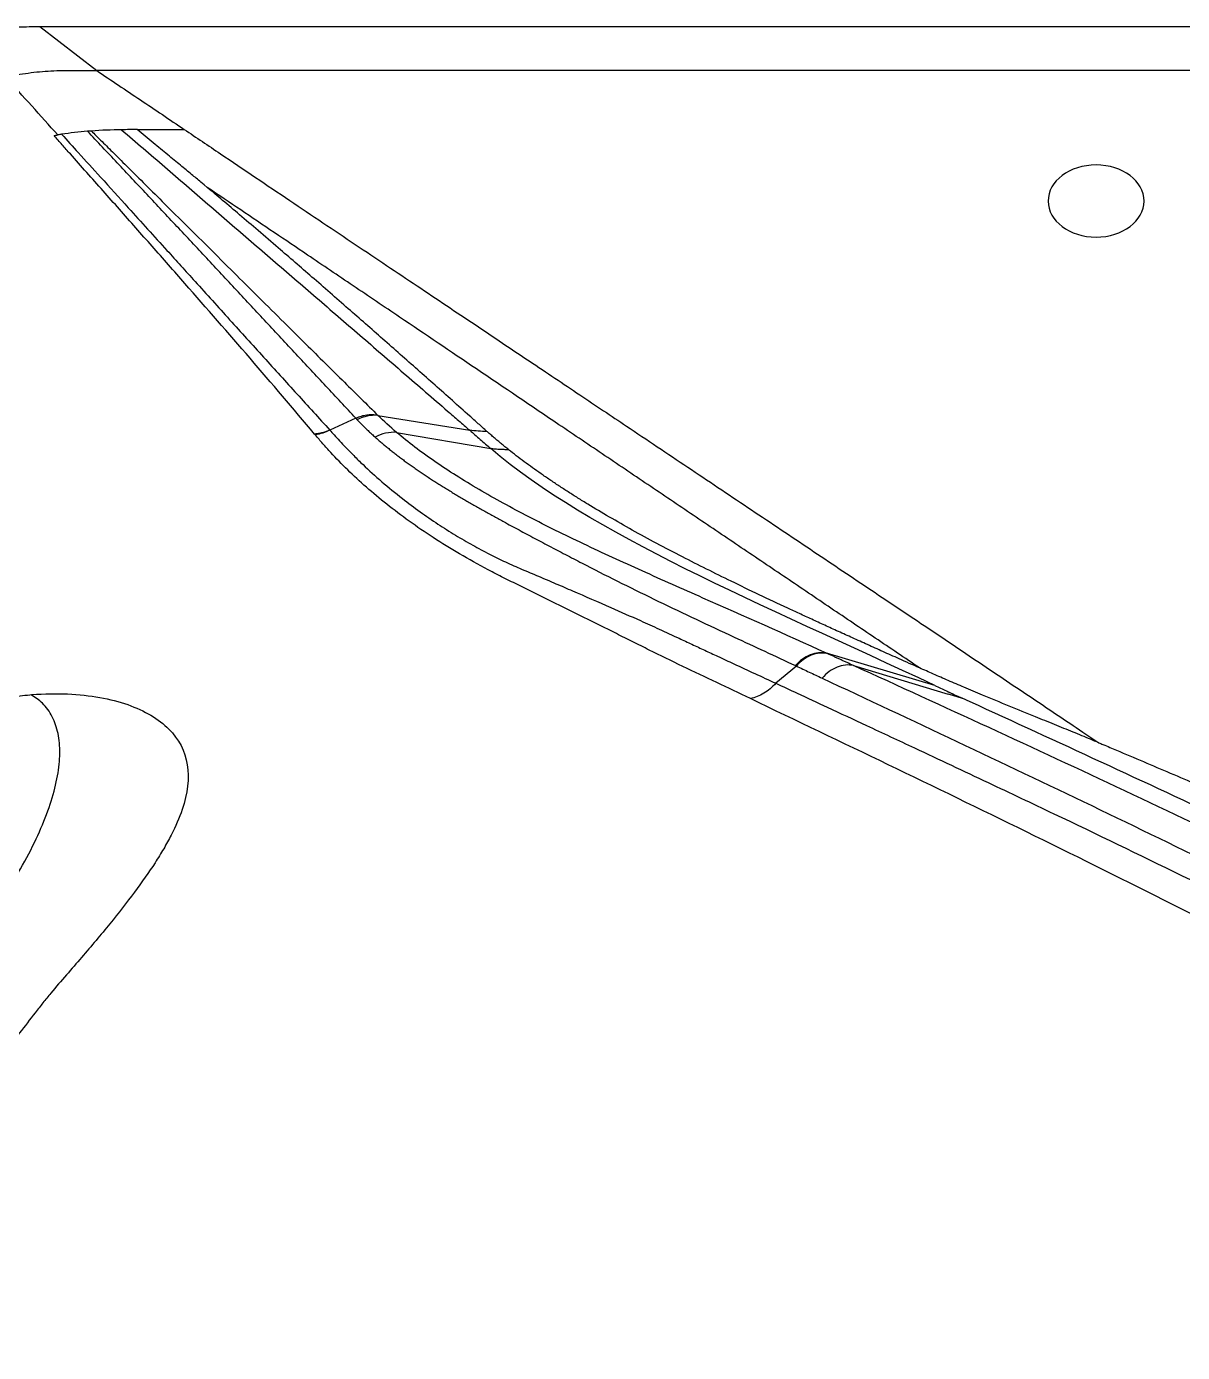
# Model space of a CAD drawing. Header units: inches. Extents: x 2 to 86, y -22 to 129.
# Drawn here: x 21.16 to 27.18, y 72.33 to 79.24 of the extents above; entities that cross this region are included whole.
import ezdxf

# ---------------------------------------------------------------- set-up
doc = ezdxf.new("R2010")
doc.units = ezdxf.units.IN
doc.header["$MEASUREMENT"] = 0
doc.layers.add('1', color=4, linetype='Continuous')
doc.layers.add('BDIM_CYAN', color=4, linetype='Continuous')

# ---------------------------------------------------------------- blocks, each defined once
blk = doc.blocks.new('2026 RHYTHM')
at = {"layer": '1', "color": 1, "extrusion": (0, 0, -1)}
blk.add_ellipse((24.3546, 77.341), major_axis=(0.25, 0), ratio=0.752466, dxfattribs=at)
at = {"layer": 'BDIM_CYAN', "color": 3}
for p, q in [((18.8514, 78.2505), (19.1476, 78.0213)), ((18.8514, 78.2505), (28.9756, 78.2505)), ((28.4108, 78.0213), (19.1476, 78.0213)), ((20.6133, 76.2237), (21.091, 76.1466)), ((20.4978, 76.2089), (20.3624, 76.1472)), ((20.4978, 76.2089), (20.5048, 76.2014)), ((20.2866, 76.1226), (20.2833, 76.1265)), ((20.7103, 76.135), (21.2016, 76.0507)), ((21.1839, 76.1376), (21.1807, 76.1404)), ((23.5144, 74.8163), (22.9505, 74.9844)), ((22.9505, 74.9844), (22.9551, 74.9823)), ((22.793, 74.9177), (22.6856, 74.8279)), ((22.7884, 74.9199), (22.793, 74.9177)), ((23.0908, 74.9203), (23.5844, 74.7719)), ((23.5844, 74.772), (23.6565, 74.7503))]:
    blk.add_line(p, q, dxfattribs=at)
at = {"layer": 'BDIM_CYAN', "color": 3, "flags": 128}
blk.add_lwpolyline([(19.7237, 77.4119), (19.7073, 77.4256), (19.6908, 77.4394)], dxfattribs=at)
at = {"layer": 'BDIM_CYAN', "color": 3}
blk.add_arc((20.5979, 76.0238), 0.2005, 85.57807, 117.64323, dxfattribs=at)
for points, knots in [([(18.4236, 78.208), (18.4321, 78.2098), (18.4492, 78.2134), (18.4751, 78.2183), (18.5012, 78.2229), (18.5276, 78.2272), (18.5542, 78.2311), (18.5811, 78.2346), (18.6082, 78.2379), (18.6441, 78.2416), (18.6891, 78.2454), (18.7423, 78.2484), (18.7965, 78.2502), (18.8326, 78.2504), (18.8514, 78.2505)], [0, 0, 0, 0, 0.060694, 0.121807, 0.183352, 0.24534, 0.307784, 0.370695, 0.434085, 0.497964, 0.622271, 0.748165, 0.869036, 1, 1, 1, 1]), ([(18.6737, 77.9876), (18.7125, 77.996), (18.7908, 78.0098), (18.8896, 78.0191), (18.9591, 78.0213), (18.9987, 78.0213), (19.0384, 78.0213), (19.088, 78.0213), (19.1277, 78.0213), (19.1476, 78.0213)], [0, 0, 0, 0, 0.25, 0.5, 0.625, 0.6875, 0.75, 0.875, 1, 1, 1, 1]), ([(20.2833, 76.1265), (20.1718, 76.259), (19.9473, 76.522), (19.6641, 76.8471), (19.4368, 77.1053), (19.2661, 77.2982), (19.124, 77.4583), (19.0246, 77.5702), (18.9679, 77.6341), (18.9395, 77.6661), (18.9254, 77.6821)], [0, 0, 0, 0, 0.25, 0.5, 0.625, 0.75, 0.875, 0.9375, 0.96875, 1, 1, 1, 1]), ([(18.9648, 77.6887), (18.9582, 77.6877), (18.9516, 77.6866), (18.9451, 77.6855), (18.9451, 77.6855)], [0, 0, 0, 0, 0.5, 0.5004383, 0.5004383, 0.5004383, 0.5004383]), ([(18.9648, 77.6888), (18.9938, 77.6569), (19.0614, 77.5826), (19.1773, 77.4552), (19.3311, 77.2856), (19.4953, 77.1042), (19.6712, 76.9096), (19.8391, 76.724), (20.0161, 76.5285), (20.19, 76.3367), (20.3053, 76.2099), (20.3624, 76.1472)], [0, 0, 0, 0, 0.062575, 0.145908, 0.25, 0.394703, 0.5, 0.628989, 0.755319, 0.87899, 1, 1, 1, 1]), ([(20.4978, 76.2089), (20.446, 76.2648), (20.3422, 76.3766), (20.1867, 76.5438), (20.0313, 76.7106), (19.876, 76.8772), (19.7207, 77.0433), (19.5654, 77.2092), (19.4103, 77.3747), (19.2551, 77.5399), (19.1517, 77.6496), (19.1, 77.7045)], [0, 0, 0, 0, 0.1111108, 0.2222213, 0.3333317, 0.4444425, 0.5555535, 0.666665, 0.7777768, 0.8888886, 1, 1, 1, 1]), ([(19.1199, 77.706), (19.136, 77.6901), (19.1725, 77.6539), (19.2336, 77.5935), (19.3073, 77.5201), (19.3938, 77.434), (19.4932, 77.3352), (19.6054, 77.2236), (19.7305, 77.0992), (19.856, 76.9744), (20.0262, 76.8051), (20.2175, 76.6153), (20.4294, 76.4053), (20.555, 76.2813), (20.6133, 76.2237)], [0, 0, 0, 0, 0.032405, 0.073404, 0.123, 0.181195, 0.247991, 0.323389, 0.407392, 0.5, 0.576037, 0.75, 0.883847, 1, 1, 1, 1]), ([(19.2776, 77.7126), (19.3525, 77.648), (19.4649, 77.5511), (19.6149, 77.4218), (19.7649, 77.2925), (19.9527, 77.1305), (20.1786, 76.9356), (20.4051, 76.74), (20.6326, 76.5435), (20.823, 76.3788), (20.9568, 76.2629), (21.0238, 76.2048), (21.0622, 76.1716), (21.0814, 76.1549), (21.091, 76.1466)], [0, 0, 0, 0, 0.125, 0.1875, 0.25, 0.375, 0.5, 0.625, 0.75, 0.875, 0.9375, 0.96875, 0.984375, 1, 1, 1, 1]), ([(19.6908, 77.4394), (19.6746, 77.4528), (19.6393, 77.4821), (19.5817, 77.5296), (19.5152, 77.5844), (19.4397, 77.6464), (19.3863, 77.6902), (19.3582, 77.7133)], [0, 0, 0, 0, 0.146947, 0.32042, 0.52042, 0.746947, 1, 1, 1, 1]), ([(19.6041, 77.7143), (19.6668, 77.6721), (19.7904, 77.5888), (19.9734, 77.4653), (20.1516, 77.3454), (20.3248, 77.2289), (20.4931, 77.116), (20.6565, 77.0064), (20.815, 76.9003), (20.9685, 76.7974), (21.1172, 76.6979), (21.2609, 76.6016), (21.3998, 76.5087), (21.5337, 76.419), (21.6627, 76.3325), (21.7867, 76.2494), (21.9213, 76.1592), (22.0675, 76.0613), (22.2264, 75.9548), (22.3838, 75.8493), (22.5396, 75.7449), (22.6938, 75.6416), (22.8464, 75.5394), (22.9974, 75.4381), (23.1468, 75.3379), (23.2947, 75.2388), (23.4409, 75.1407), (23.5856, 75.0437), (23.7286, 74.9477), (23.8701, 74.8527), (24.01, 74.7588), (24.1482, 74.666), (24.2402, 74.6043), (24.2858, 74.5737)], [0, 0, 0, 0, 0.041046, 0.08099, 0.119832, 0.157573, 0.194211, 0.229749, 0.264184, 0.297517, 0.329749, 0.360878, 0.390906, 0.419832, 0.447657, 0.474379, 0.5, 0.534446, 0.568465, 0.602058, 0.635225, 0.667965, 0.700279, 0.732167, 0.763629, 0.794665, 0.825276, 0.85546, 0.885218, 0.914552, 0.94346, 0.971942, 1, 1, 1, 1]), ([(21.1807, 76.1404), (21.1732, 76.1471), (21.1582, 76.1605), (21.1284, 76.1874), (21.0757, 76.2343), (20.9706, 76.3279), (20.8199, 76.4617), (20.6392, 76.6213), (20.4556, 76.7825), (20.2742, 76.9408), (20.1177, 77.0764), (19.992, 77.1845), (19.8953, 77.267), (19.807, 77.342), (19.7505, 77.3894), (19.7237, 77.4119)], [0, 0, 0, 0, 0.015628, 0.03125, 0.0625, 0.125, 0.25, 0.375758, 0.5, 0.630115, 0.75, 0.821427, 0.886902, 0.946425, 1, 1, 1, 1]), ([(23.4346, 74.9079), (23.3962, 74.9338), (23.3194, 74.9857), (23.2041, 75.0634), (23.0885, 75.1414), (22.9727, 75.2196), (22.8564, 75.2981), (22.7399, 75.3767), (22.6231, 75.4555), (22.5059, 75.5346), (22.3884, 75.6139), (22.2705, 75.6934), (22.1523, 75.7732), (22.0338, 75.8532), (21.9149, 75.9334), (21.7957, 76.0139), (21.6761, 76.0946), (21.4524, 76.2456), (21.1353, 76.4597), (20.7783, 76.7007), (20.4853, 76.8983), (20.2674, 77.0453), (20.0723, 77.177), (19.8979, 77.2944), (19.782, 77.3727), (19.724, 77.4119)], [0, 0, 0, 0, 0.0300711, 0.0602996, 0.0906853, 0.1212281, 0.1519282, 0.1827853, 0.2137995, 0.2449708, 0.2762991, 0.3077846, 0.3394272, 0.3712271, 0.4031842, 0.4352987, 0.4675709, 0.5000012, 0.6166394, 0.7256371, 0.7918526, 0.8567276, 0.904456, 0.9522172, 1, 1, 1, 1]), ([(20.6133, 76.2237), (20.6104, 76.2241), (20.6046, 76.225), (20.596, 76.2258), (20.5874, 76.2263), (20.579, 76.2264), (20.5707, 76.2263), (20.5625, 76.2257), (20.5521, 76.2246), (20.5396, 76.2226), (20.5251, 76.2191), (20.5112, 76.2146), (20.5023, 76.2108), (20.4978, 76.2089)], [0, 0, 0, 0, 0.074647, 0.148201, 0.220676, 0.292082, 0.362434, 0.431744, 0.500026, 0.627999, 0.753916, 0.877881, 1, 1, 1, 1]), ([(20.5048, 76.2014), (20.5097, 76.1963), (20.5194, 76.1861), (20.5344, 76.1708), (20.5498, 76.1557), (20.5656, 76.1406), (20.5818, 76.1256), (20.5929, 76.1156), (20.5984, 76.1106)], [0, 0, 0, 0, 0.166665, 0.333329, 0.499995, 0.666663, 0.833332, 1, 1, 1, 1]), ([(20.3624, 76.1472), (20.3593, 76.1458), (20.3532, 76.1431), (20.3437, 76.1396), (20.3341, 76.1364), (20.3243, 76.1336), (20.3143, 76.1312), (20.3041, 76.1292), (20.2938, 76.1276), (20.2868, 76.1269), (20.2833, 76.1265)], [0, 0, 0, 0, 0.121937, 0.244718, 0.368359, 0.492875, 0.618283, 0.744597, 0.871831, 1, 1, 1, 1]), ([(22.5536, 74.7477), (22.4951, 74.7757), (22.4366, 74.8037), (22.3193, 74.8597), (22.2604, 74.8877), (22.1422, 74.9441), (22.0838, 74.9726), (21.9978, 75.0153), (21.9693, 75.0296), (21.9127, 75.0581), (21.8844, 75.0723), (21.7994, 75.1147), (21.7428, 75.1428), (21.6299, 75.1988), (21.5738, 75.2266), (21.4619, 75.282), (21.4062, 75.3095), (21.3368, 75.3437), (21.3229, 75.3505), (21.2952, 75.3641), (21.2813, 75.3709), (21.2404, 75.3913), (21.2137, 75.405), (21.0834, 75.4738), (20.9889, 75.5298), (20.8578, 75.6153), (20.8159, 75.644), (20.7353, 75.702), (20.6966, 75.7313), (20.5854, 75.8195), (20.5175, 75.879), (20.4245, 75.9695), (20.395, 75.9998), (20.3529, 76.0456), (20.3392, 76.061), (20.3126, 76.0918), (20.2996, 76.1072), (20.2866, 76.1226)], [0, 0, 0, 0, 0.0625, 0.0625, 0.125, 0.125, 0.1875, 0.1875, 0.21875, 0.21875, 0.25, 0.25, 0.3125, 0.3125, 0.375, 0.375, 0.4375, 0.4375, 0.453125, 0.453125, 0.46875, 0.46875, 0.5, 0.5, 0.625, 0.625, 0.6875, 0.6875, 0.75, 0.75, 0.875, 0.875, 0.9375, 0.9375, 0.96875, 0.96875, 1, 1, 1, 1]), ([(20.3624, 76.1472), (20.3699, 76.1389), (20.3865, 76.1205), (20.414, 76.09), (20.4478, 76.0539), (20.4885, 76.0123), (20.5493, 75.9531), (20.6319, 75.8784), (20.7318, 75.7963), (20.8298, 75.7226), (20.9223, 75.6589), (21.0139, 75.6009), (21.1038, 75.5487), (21.1909, 75.5022), (21.2631, 75.4668), (21.3196, 75.441), (21.3623, 75.4224), (21.4058, 75.4042), (21.4653, 75.379), (21.5387, 75.3476), (21.6642, 75.2936), (21.811, 75.2297), (21.962, 75.1629), (22.0804, 75.1091), (22.1697, 75.0678), (22.2489, 75.0309), (22.3159, 74.9997), (22.3887, 74.9656), (22.512, 74.9086), (22.6129, 74.8617), (22.6856, 74.8279)], [0, 0, 0, 0, 0.017215, 0.038317, 0.063305, 0.092178, 0.124935, 0.187278, 0.249556, 0.299567, 0.346096, 0.389149, 0.428732, 0.464854, 0.49752, 0.51333, 0.528323, 0.54414, 0.559571, 0.591759, 0.622397, 0.693397, 0.74809, 0.782895, 0.820052, 0.844046, 0.868039, 0.892033, 0.922362, 1, 1, 1, 1]), ([(20.7103, 76.135), (20.6915, 76.1366), (20.6722, 76.1354), (20.6343, 76.1271), (20.6158, 76.1201), (20.5984, 76.1106)], [0, 0, 0, 0, 0.5, 0.5, 1, 1, 1, 1]), ([(20.5984, 76.1106), (20.6041, 76.1056), (20.6154, 76.0955), (20.6329, 76.0805), (20.6508, 76.0655), (20.669, 76.0506), (20.6876, 76.0358), (20.7065, 76.021), (20.7258, 76.0063), (20.7454, 75.9916), (20.7654, 75.977), (20.7857, 75.9624), (20.8063, 75.9479), (20.8272, 75.9335), (20.8485, 75.9191), (20.87, 75.9047), (20.8919, 75.8904), (20.9141, 75.8761), (20.9365, 75.8619), (20.9592, 75.8477), (20.9822, 75.8335), (21.0055, 75.8194), (21.0291, 75.8053), (21.0528, 75.7912), (21.0769, 75.7771), (21.1012, 75.7631), (21.1257, 75.7491), (21.1505, 75.7351), (21.1754, 75.721), (21.2006, 75.707), (21.226, 75.693), (21.2516, 75.679), (21.2954, 75.6551), (21.3582, 75.6214), (21.4408, 75.5774), (21.5249, 75.5328), (21.611, 75.4879), (21.7294, 75.4261), (21.8833, 75.3484), (22.0748, 75.2547), (22.2702, 75.1615), (22.4552, 75.0751), (22.6283, 74.9948), (22.735, 74.9448), (22.7884, 74.9199)], [0, 0, 0, 0, 0.012098, 0.024195, 0.036292, 0.048389, 0.060485, 0.072582, 0.084678, 0.096774, 0.108871, 0.120967, 0.133064, 0.145161, 0.157258, 0.169356, 0.181453, 0.193551, 0.205648, 0.217745, 0.229843, 0.24194, 0.254037, 0.266134, 0.27823, 0.290327, 0.302424, 0.314521, 0.326617, 0.338714, 0.35081, 0.362907, 0.375003, 0.412502, 0.450002, 0.487503, 0.525002, 0.562503, 0.640627, 0.718751, 0.796875, 0.875, 0.937501, 1, 1, 1, 1]), ([(22.9505, 74.9844), (22.7354, 75.0827), (22.5191, 75.1779), (22.1994, 75.3194), (22.0937, 75.3663), (21.938, 75.4366), (21.8865, 75.46), (21.7847, 75.5069), (21.7343, 75.5304), (21.5854, 75.6008), (21.4903, 75.6477), (21.3538, 75.7186), (21.3094, 75.7423), (21.2227, 75.7899), (21.1806, 75.8138), (21.0576, 75.8859), (20.9805, 75.9345), (20.8728, 76.0087), (20.8383, 76.0336), (20.7721, 76.084), (20.7404, 76.1094), (20.7103, 76.135)], [0, 0, 0, 0, 0.25, 0.25, 0.375, 0.375, 0.4375, 0.4375, 0.5, 0.5, 0.625, 0.625, 0.6875, 0.6875, 0.75, 0.75, 0.875, 0.875, 0.9375, 0.9375, 1, 1, 1, 1]), ([(21.2941, 76.045), (21.2877, 76.0502), (21.2748, 76.0604), (21.256, 76.0758), (21.2374, 76.0913), (21.2192, 76.1067), (21.2013, 76.1221), (21.1897, 76.1325), (21.1839, 76.1376)], [0, 0, 0, 0, 0.167239, 0.334244, 0.501019, 0.667567, 0.833892, 1, 1, 1, 1]), ([(21.2941, 76.045), (21.2864, 76.0451), (21.2709, 76.0452), (21.2521, 76.0458), (21.2366, 76.0467), (21.2243, 76.0477), (21.2123, 76.049), (21.2047, 76.0502), (21.2016, 76.0507)], [0, 0, 0, 0, 0.250019, 0.500015, 0.609329, 0.750019, 0.899479, 1, 1, 1, 1]), ([(23.328, 74.9555), (23.3, 74.968), (23.245, 74.9927), (23.1643, 75.0289), (23.0869, 75.0639), (23.0127, 75.0975), (22.9419, 75.1298), (22.8743, 75.1608), (22.8099, 75.1905), (22.6682, 75.2563), (22.4619, 75.3544), (22.236, 75.4672), (22.0658, 75.5564), (21.9387, 75.6257), (21.819, 75.6936), (21.7255, 75.7493), (21.655, 75.7928), (21.6047, 75.8247), (21.5558, 75.8565), (21.5084, 75.8881), (21.4626, 75.9197), (21.4181, 75.9512), (21.3753, 75.9825), (21.3338, 76.0138), (21.3073, 76.0346), (21.2941, 76.045)], [0, 0, 0, 0, 0.035738, 0.07021, 0.103413, 0.135344, 0.166002, 0.195383, 0.223485, 0.250307, 0.382178, 0.500355, 0.565425, 0.628757, 0.690356, 0.750227, 0.778783, 0.807134, 0.835282, 0.863229, 0.890976, 0.918525, 0.945877, 0.973035, 1, 1, 1, 1]), ([(22.9505, 74.9844), (22.9235, 74.9901), (22.894, 74.9872), (22.8375, 74.9647), (22.8106, 74.9452), (22.7884, 74.9199)], [0, 0, 0, 0, 0.5, 0.5, 1, 1, 1, 1]), ([(22.9551, 74.9823), (22.9282, 74.988), (22.8987, 74.985), (22.8422, 74.9625), (22.8152, 74.943), (22.793, 74.9177)], [0, 0, 0, 0, 0.5, 0.5, 1, 1, 1, 1]), ([(23.0908, 74.9203), (23.0795, 74.9255), (23.0682, 74.9306), (23.0513, 74.9383), (23.0457, 74.9409), (23.0372, 74.9448), (23.0344, 74.946), (23.0287, 74.9486), (23.0259, 74.9499), (23.0203, 74.9525), (23.0174, 74.9537), (23.0118, 74.9563), (23.0089, 74.9576), (23.0005, 74.9615), (22.9948, 74.9641), (22.9778, 74.9719), (22.9665, 74.9771), (22.9552, 74.9823)], [0, 0, 0, 0, 0.25, 0.25, 0.375, 0.375, 0.4375, 0.4375, 0.5, 0.5, 0.5625, 0.5625, 0.625, 0.625, 0.75, 0.75, 1, 1, 1, 1]), ([(22.793, 74.9177), (22.8042, 74.9125), (22.8154, 74.9072), (22.8377, 74.8967), (22.8489, 74.8913), (22.8825, 74.8756), (22.9049, 74.8651), (22.9274, 74.8546)], [0, 0, 0, 0, 0.25, 0.25, 0.5, 0.5, 1, 1, 1, 1]), ([(23.0908, 74.9203), (23.0636, 74.9262), (23.0338, 74.9232), (22.9768, 74.9003), (22.9496, 74.8804), (22.9274, 74.8546)], [0, 0, 0, 0, 0.5, 0.5, 1, 1, 1, 1]), ([(28.57, 72.0985), (28.3626, 72.2329), (28.15, 72.3642), (27.7173, 72.6214), (27.4971, 72.7473), (26.828, 73.1183), (26.3705, 73.3567), (25.4438, 73.8208), (24.9747, 74.0464), (24.0331, 74.4889), (23.5607, 74.7059), (23.0908, 74.9203)], [0, 0, 0, 0, 0.125, 0.125, 0.25, 0.25, 0.5, 0.5, 0.75, 0.75, 1, 1, 1, 1]), ([(24.3687, 74.518), (24.3544, 74.524), (24.3252, 74.5362), (24.2805, 74.5547), (24.2343, 74.5736), (24.1865, 74.5931), (24.1212, 74.6197), (24.0264, 74.6581), (23.9013, 74.7092), (23.7771, 74.7606), (23.671, 74.8051), (23.5856, 74.8416), (23.5083, 74.8751), (23.4587, 74.8972), (23.4345, 74.9079)], [0, 0, 0, 0, 0.047236, 0.095853, 0.145852, 0.197234, 0.25, 0.355759, 0.5, 0.647048, 0.75, 0.8378, 0.921132, 1, 1, 1, 1]), ([(22.9274, 74.8546), (23.3942, 74.6361), (23.8638, 74.4152), (24.7999, 73.9652), (25.2665, 73.736), (26.188, 73.2653), (26.643, 73.0238), (27.3083, 72.6487), (27.5272, 72.5215), (27.9572, 72.2619), (28.1684, 72.1295), (28.3744, 71.9941)], [0, 0, 0, 0, 0.25, 0.25, 0.5, 0.5, 0.75, 0.75, 0.875, 0.875, 1, 1, 1, 1]), ([(16.4992, 73.2396), (16.6284, 73.3803), (16.9013, 73.6566), (17.3346, 74.0366), (17.6994, 74.309), (17.9477, 74.4699), (18.0858, 74.5529), (18.1882, 74.6096), (18.2941, 74.6554), (18.4383, 74.7023), (18.578, 74.7372), (18.7129, 74.7593), (18.8439, 74.7731), (19.0609, 74.7767), (19.3257, 74.7283), (19.5436, 74.5989), (19.6407, 74.4114), (19.6167, 74.2154), (19.5494, 74.0599), (19.4977, 73.9659), (19.4377, 73.8685), (19.3476, 73.7403), (19.2186, 73.576), (19.0964, 73.4297), (18.9902, 73.3085), (18.9221, 73.2293), (18.8677, 73.1627), (18.8136, 73.0941), (18.7187, 72.9697), (18.5133, 72.722), (18.1856, 72.3721), (17.9002, 72.1085), (17.7551, 71.9838)], [0, 0, 0, 0, 0.0625, 0.125, 0.1875, 0.21875, 0.234375, 0.25, 0.265625, 0.28125, 0.3125, 0.328125, 0.34375, 0.375, 0.4375, 0.5, 0.5625, 0.625, 0.65625, 0.671875, 0.6875, 0.71875, 0.75, 0.78125, 0.796875, 0.8125, 0.820312, 0.828125, 0.84375, 0.875, 0.9375, 1, 1, 1, 1]), ([(22.6856, 74.8279), (22.6671, 74.8071), (22.646, 74.7894), (22.6012, 74.7621), (22.5774, 74.7525), (22.5537, 74.7477)], [0, 0, 0, 0, 0.5, 0.5, 1, 1, 1, 1]), ([(22.6856, 74.8279), (22.7225, 74.8108), (22.8119, 74.7692), (22.9693, 74.6959), (23.1735, 74.6008), (23.4529, 74.4703), (23.7784, 74.3173), (24.2426, 74.097), (24.8384, 73.8093), (25.4337, 73.513), (25.9223, 73.2619), (26.2722, 73.078), (26.6249, 72.8878), (26.9056, 72.732), (27.1143, 72.6136), (27.2507, 72.5351), (27.3864, 72.4561), (27.5212, 72.3764), (27.655, 72.2961), (27.788, 72.2151), (27.9198, 72.1334), (28.0506, 72.0511), (28.1803, 71.968), (28.2657, 71.912), (28.3084, 71.884)], [0, 0, 0, 0, 0.019164, 0.046356, 0.081575, 0.12482, 0.190759, 0.249681, 0.364774, 0.499525, 0.560407, 0.622377, 0.685435, 0.749583, 0.774626, 0.799669, 0.824711, 0.849753, 0.874796, 0.899837, 0.924879, 0.94992, 0.97496, 1, 1, 1, 1]), ([(23.5144, 74.8163), (23.5345, 74.8069), (23.5575, 74.796), (23.5819, 74.7845), (23.5877, 74.7817), (23.5961, 74.7779), (23.6142, 74.7696), (23.6358, 74.7598), (23.6517, 74.7524), (23.6565, 74.7502)], [0.66238075, 0.66238075, 0.66238075, 0.66238075, 0.66919531, 0.67017187, 0.67066015, 0.67114843, 0.67310156, 0.67700781, 0.67868956, 0.67868956, 0.67868956, 0.67868956]), ([(17.4464, 72.3951), (17.509, 72.4469), (17.634, 72.55), (17.8158, 72.7156), (17.9906, 72.8864), (18.1561, 73.0613), (18.3109, 73.239), (18.4535, 73.4178), (18.5821, 73.5916), (18.6937, 73.7602), (18.7867, 73.9213), (18.8605, 74.0739), (18.9142, 74.2164), (18.9471, 74.3472), (18.959, 74.465), (18.9499, 74.5683), (18.9191, 74.6556), (18.8725, 74.7239), (18.8268, 74.7543), (18.8061, 74.7681)], [0, 0, 0, 0, 0.059199, 0.118028, 0.177156, 0.236399, 0.295112, 0.355058, 0.415348, 0.474544, 0.534082, 0.593733, 0.652992, 0.712534, 0.772144, 0.831443, 0.890933, 0.950715, 1, 1, 1, 1]), ([(28.131, 71.7556), (27.9202, 71.8975), (27.704, 72.0362), (27.2636, 72.3081), (27.0395, 72.4413), (26.3581, 72.8341), (25.8921, 73.0868), (25.1841, 73.4559), (24.9467, 73.5773), (24.47, 73.8174), (24.2308, 73.9361), (23.7517, 74.1712), (23.5119, 74.2876), (23.0322, 74.5186), (22.7924, 74.6333), (22.5537, 74.7477)], [0, 0, 0, 0, 0.125, 0.125, 0.25, 0.25, 0.5, 0.5, 0.625, 0.625, 0.75, 0.75, 0.875, 0.875, 1, 1, 1, 1]), ([(29.1527, 71.9071), (28.732, 72.1816), (27.8482, 72.705), (26.4534, 73.4339), (25.0459, 74.1114), (24.1102, 74.5425), (23.6565, 74.7503)], [0.0120943, 0.0120943, 0.0120943, 0.0120943, 0.2620922, 0.5120922, 0.7620922, 0.9999978, 0.9999978, 0.9999978, 0.9999978]), ([(24.3687, 74.518), (24.376, 74.5149), (24.4068, 74.502), (24.5312, 74.4494), (24.7414, 74.36), (25.0218, 74.2401), (25.209, 74.1598), (25.4895, 74.0387), (25.723, 73.9368), (26.0048, 73.8131), (26.1458, 73.7508), (26.2869, 73.688), (26.4279, 73.6246), (26.5685, 73.5605), (26.6859, 73.5066), (26.7814, 73.4638), (26.8524, 73.4313), (26.9232, 73.3986), (26.9941, 73.3657), (27.0653, 73.3328), (27.1603, 73.2886), (27.3264, 73.2107), (27.5639, 73.0976), (27.8492, 72.9589), (28.0638, 72.8527), (28.207, 72.7812), (28.2667, 72.7512), (28.3092, 72.7298), (28.3278, 72.7204), (28.3344, 72.7171)], [0.1657902, 0.1657902, 0.1657902, 0.1657902, 0.1682144, 0.1760269, 0.2072769, 0.2385269, 0.2697769, 0.2697769, 0.3322769, 0.3479019, 0.3635269, 0.3791519, 0.3947769, 0.4104019, 0.4260269, 0.4338394, 0.4416519, 0.4494644, 0.4572769, 0.4650894, 0.4729019, 0.4885269, 0.5197769, 0.5510269, 0.5822769, 0.5900894, 0.5979019, 0.6018082, 0.6039867, 0.6039867, 0.6039867, 0.6039867]), ([(17.4963, 71.9846), (17.7263, 71.75), (17.9618, 71.5085), (18.4435, 71.0115), (18.6897, 70.756), (19.1944, 70.2318), (19.4527, 69.963), (19.8502, 69.5524), (19.9844, 69.4143), (20.1882, 69.2058), (20.2566, 69.136), (20.3598, 69.0311), (20.3943, 68.9961), (20.4636, 68.926), (20.4983, 68.8909), (20.5334, 68.8559)], [0, 0, 0, 0, 0.25, 0.25, 0.5, 0.5, 0.75, 0.75, 0.875, 0.875, 0.9375, 0.9375, 0.96875, 0.96875, 1, 1, 1, 1]), ([(20.5323, 68.8551), (20.4966, 68.8901), (20.4611, 68.925), (20.3902, 68.9947), (20.3547, 69.0295), (20.2485, 69.1334), (20.1778, 69.2022), (19.9664, 69.4076), (19.8264, 69.5429), (19.4099, 69.9444), (19.1366, 70.2061), (18.6016, 70.7182), (18.3398, 70.9686), (17.8291, 71.4583), (17.5803, 71.6976), (17.3385, 71.931)], [0, 0, 0, 0, 0.03125, 0.03125, 0.0625, 0.0625, 0.125, 0.125, 0.25, 0.25, 0.5, 0.5, 0.75, 0.75, 1, 1, 1, 1])]:
    blk.add_open_spline(points, degree=3, knots=knots, dxfattribs=at)
for points in [[(19.1476, 78.0213), (19.2236, 77.9703), (19.3757, 77.8681), (19.5279, 77.7656), (19.6041, 77.7143)], [(18.9451, 77.6855), (18.8998, 77.736), (18.8093, 77.8367), (18.7189, 77.9374), (18.6737, 77.9876)], [(18.9254, 77.6821), (18.9319, 77.6832), (18.9385, 77.6844), (18.9451, 77.6855)], [(19.1, 77.7045), (19.0547, 77.7009), (19.0096, 77.6958), (18.9648, 77.6888)], [(19.1199, 77.706), (19.1166, 77.7058), (19.1099, 77.7053), (19.1033, 77.7048), (19.1, 77.7045)], [(19.2776, 77.7126), (19.225, 77.7117), (19.1724, 77.7098), (19.1199, 77.706)], [(19.3582, 77.7133), (19.3447, 77.7132), (19.3179, 77.7131), (19.291, 77.7128), (19.2776, 77.7126)], [(19.3582, 77.7133), (19.4402, 77.7134), (19.5221, 77.7137), (19.6041, 77.7143)], [(20.7103, 76.135), (20.6758, 76.1643), (20.6435, 76.1939), (20.6133, 76.2237)], [(20.3624, 76.1472), (20.3384, 76.1351), (20.3127, 76.1268), (20.2866, 76.1226)], [(21.1807, 76.1404), (21.1657, 76.1405), (21.1357, 76.1412), (21.1058, 76.1442), (21.091, 76.1466)], [(21.091, 76.1466), (21.1094, 76.1307), (21.1462, 76.0987), (21.1831, 76.0667), (21.2016, 76.0507)], [(23.5144, 74.8163), (22.6196, 75.2367), (21.7123, 75.6078), (21.2016, 76.0507)], [(23.4346, 74.9079), (23.399, 74.9238), (23.3635, 74.9396), (23.328, 74.9555)], [(24.2858, 74.5737), (24.3134, 74.5551), (24.3411, 74.5365), (24.3687, 74.518)]]:
    blk.add_open_spline(points, degree=3, dxfattribs=at)

msp = doc.modelspace()

# ---------------------------------------------------------------- block references
msp.add_blockref('2026 RHYTHM', (2.3733, 0.9854))

doc.saveas('drawing.dxf')
